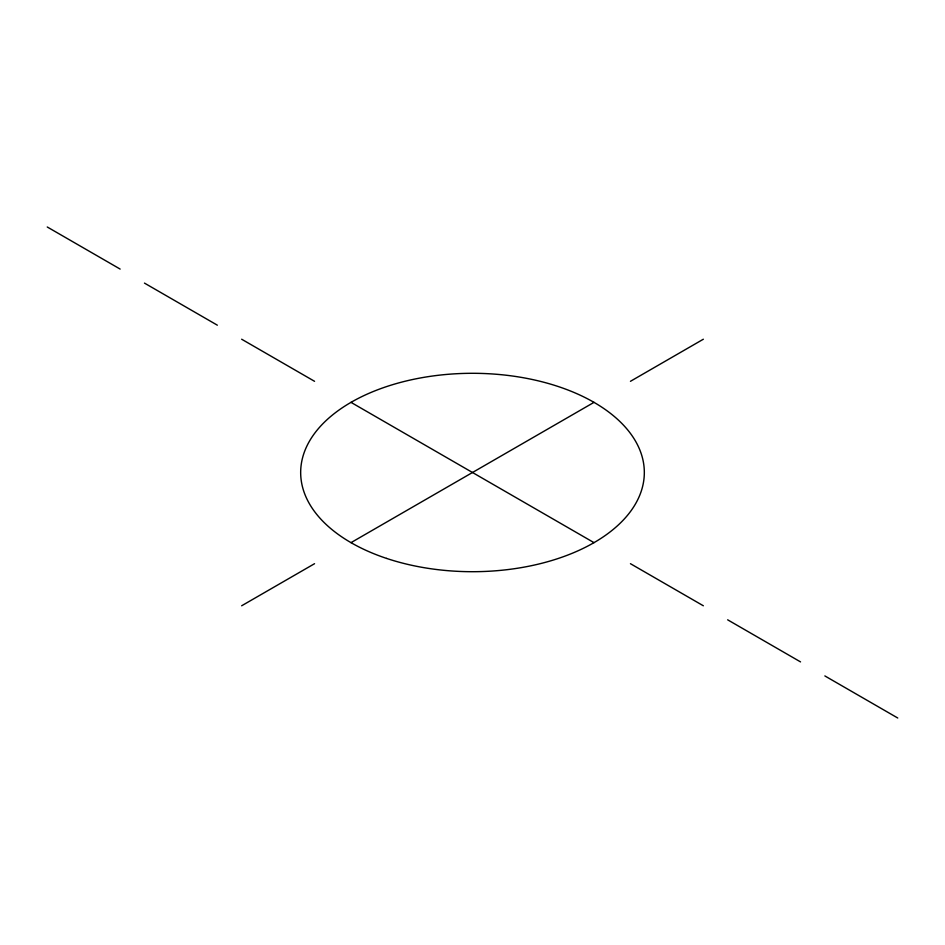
<?xml version="1.0" encoding="UTF-8"?>
<svg xmlns="http://www.w3.org/2000/svg" width="945" height="945" viewBox="0 0 945 945"><rect width="100%" height="100%" fill="white"/><g stroke="black" fill="none" stroke-linecap="round" stroke-linejoin="round"><path stroke-width="1.42" d="M241.648 605.78L314.555 563.692M350.997 542.643L594.003 402.357M630.445 381.308L703.352 339.22M47.25 226.989L120.145 269.077M144.455 283.098L217.35 325.186M241.648 339.22L314.555 381.308M350.997 402.357L594.003 542.643M630.445 563.692L703.352 605.78M727.65 619.814L800.545 661.902M824.855 675.923L897.75 718.011M386.588 558.412A171.825 99.201 0 0 0 644.325 472.5A171.825 99.201 0 0 0 386.588 386.588A171.825 99.201 0 0 0 386.588 558.412"/></g></svg>
